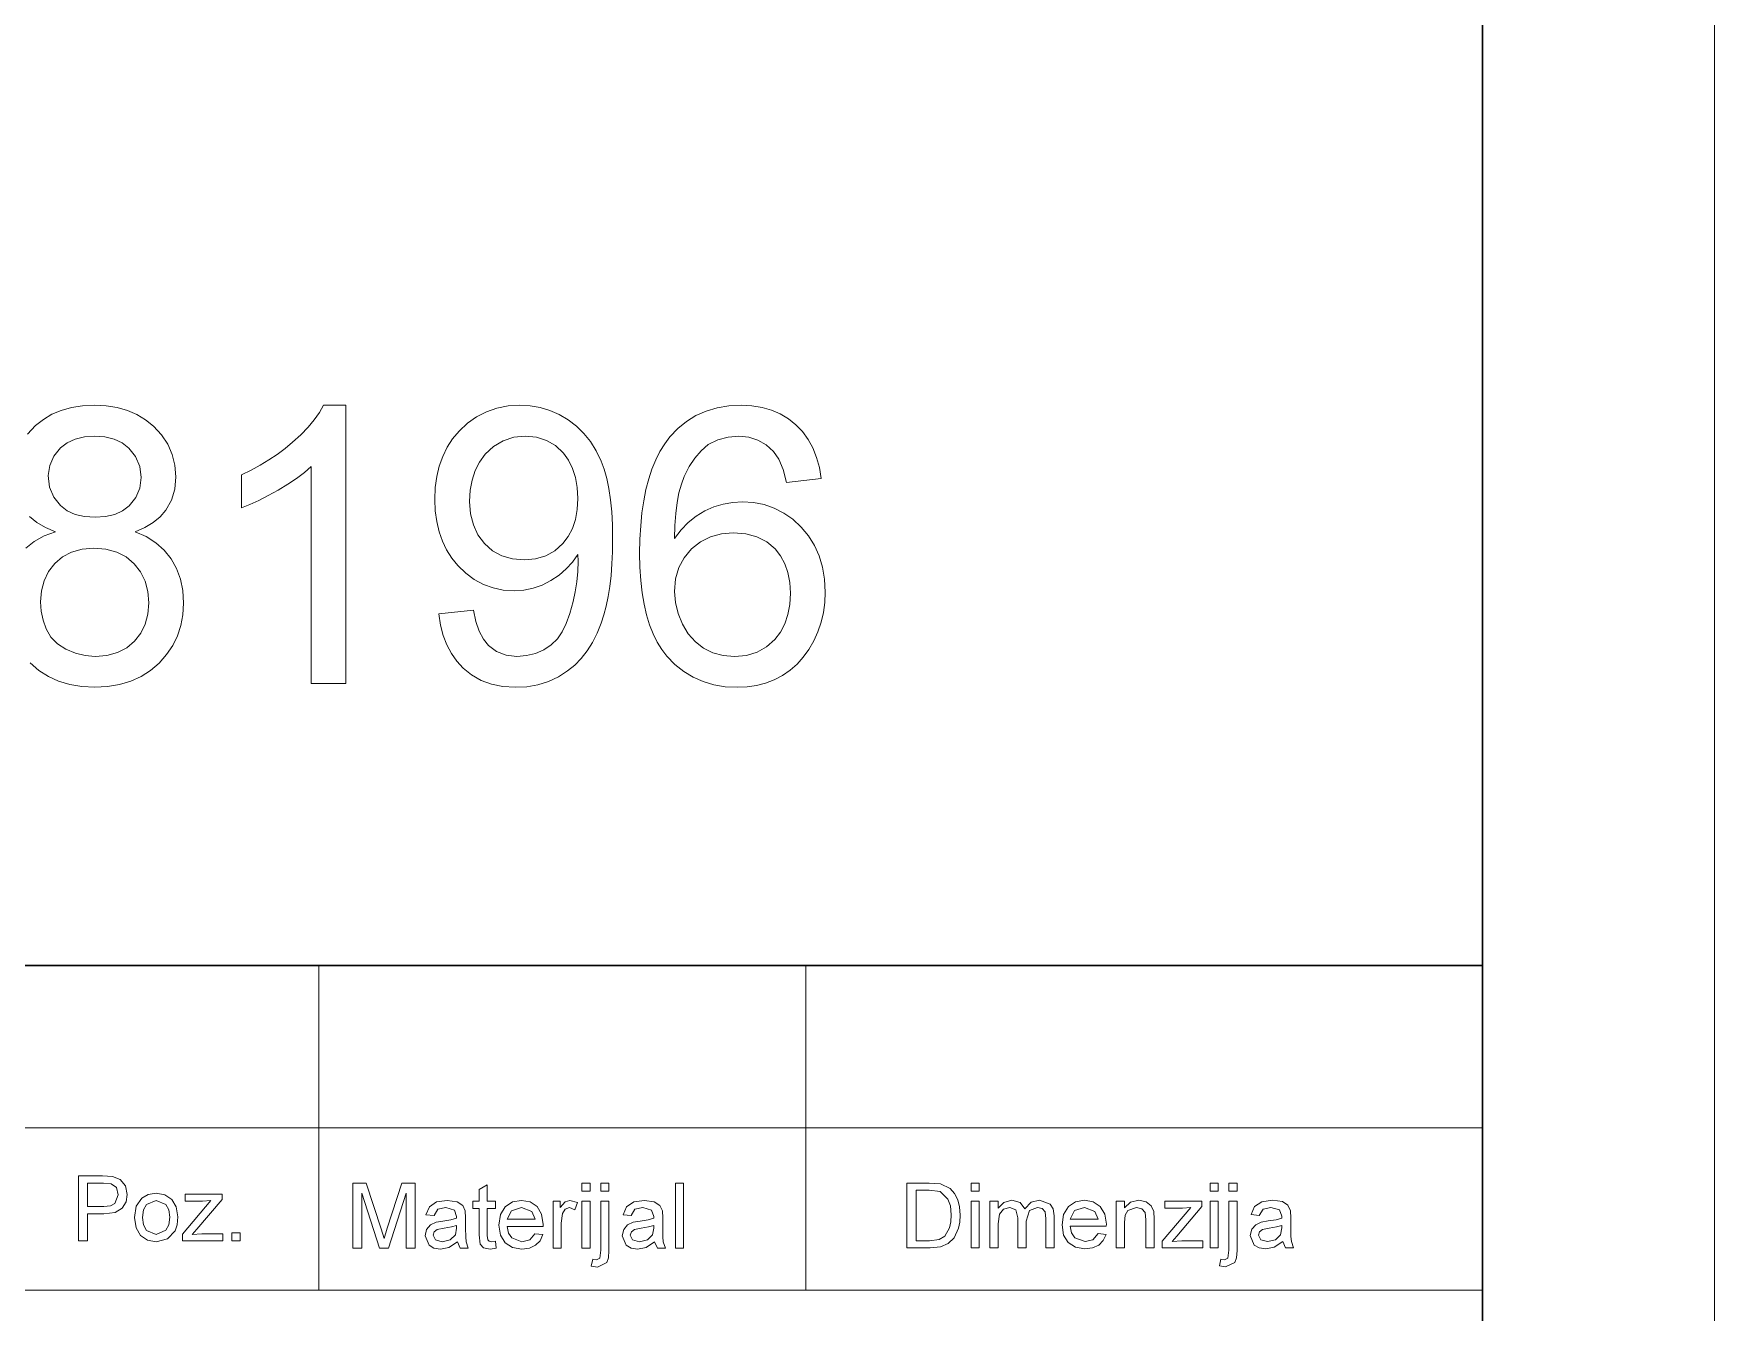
# Model space of a CAD drawing. Extents: x 0 to 297, y 0 to 538.
# Drawn here: x 260.76 to 297, y 32.52 to 60.1 of the extents above; entities that cross this region are included whole.
import ezdxf

# ---------------------------------------------------------------- set-up
doc = ezdxf.new("R2010")
doc.units = 0

msp = doc.modelspace()

# ---------------------------------------------------------------- linework, layer by layer
at = {"color": 7, "lineweight": 13}
for p, q in [((297, 0), (297, 420)), ((142.421, 36.5), (292, 36.5)), ((292, 33), (142.421, 33))]:
    msp.add_line(p, q, dxfattribs=at)
at = {"color": 7, "lineweight": 30}
for p, q in [((292, 5), (292, 415)), ((142.421, 40), (292, 40))]:
    msp.add_line(p, q, dxfattribs=at)
at = {"color": 7, "lineweight": 13, "ltscale": 0.175}
for p, q in [((266.911, 40), (266.911, 33)), ((277.411, 40), (277.411, 33))]:
    msp.add_line(p, q, dxfattribs=at)
at = {"color": 7, "lineweight": 13}
for points in [[(260.633, 51.458), (260.804, 51.642), (260.971, 51.776), (261.155, 51.886), (261.357, 51.971), (261.577, 52.032), (261.814, 52.069), (262.068, 52.081), (262.324, 52.069), (262.562, 52.031), (262.784, 51.969), (262.988, 51.882), (263.175, 51.769), (263.345, 51.632), (263.519, 51.445), (263.654, 51.241), (263.751, 51.022), (263.809, 50.788), (263.828, 50.537), (263.804, 50.275), (263.732, 50.036), (263.61, 49.822), (263.487, 49.678), (263.336, 49.552), (263.156, 49.443), (262.948, 49.352), (263.189, 49.248), (263.399, 49.117), (263.579, 48.958), (263.728, 48.771), (263.845, 48.561), (263.928, 48.332), (263.978, 48.083), (263.995, 47.814), (263.98, 47.565), (263.936, 47.329), (263.863, 47.106), (263.76, 46.898), (263.628, 46.703), (263.467, 46.521), (263.282, 46.361), (263.078, 46.231), (262.856, 46.129), (262.615, 46.056), (262.356, 46.013), (262.078, 45.998), (261.801, 46.013), (261.542, 46.056), (261.301, 46.129), (261.079, 46.231), (260.875, 46.363), (260.69, 46.523)], [(260.593, 48.996), (260.775, 49.146), (260.988, 49.265), (261.23, 49.352), (261.015, 49.444), (260.83, 49.553), (260.675, 49.68)]]:
    msp.add_lwpolyline(points, dxfattribs=at)
for points in [[(267.495, 46.081), (266.745, 46.081), (266.745, 50.757), (266.599, 50.631), (266.432, 50.504), (266.244, 50.378), (266.035, 50.251), (265.821, 50.133), (265.618, 50.03), (265.426, 49.943), (265.245, 49.872), (265.245, 50.581), (265.45, 50.681), (265.647, 50.788), (265.835, 50.901), (266.014, 51.021), (266.184, 51.149), (266.345, 51.282), (266.523, 51.446), (266.678, 51.608), (266.812, 51.768), (266.923, 51.926), (267.012, 52.081), (267.495, 52.081)], [(269.495, 47.581), (270.245, 47.665), (270.297, 47.42), (270.368, 47.211), (270.459, 47.038), (270.569, 46.902), (270.743, 46.77), (270.947, 46.691), (271.181, 46.665), (271.388, 46.681), (271.582, 46.729), (271.763, 46.809), (271.923, 46.915), (272.054, 47.043), (272.157, 47.193), (272.243, 47.373), (272.322, 47.592), (272.395, 47.85), (272.44, 48.06), (272.473, 48.275), (272.493, 48.495), (272.499, 48.721), (272.495, 48.866), (272.379, 48.7), (272.244, 48.55), (272.089, 48.417), (271.915, 48.299), (271.727, 48.204), (271.532, 48.136), (271.329, 48.095), (271.119, 48.081), (270.886, 48.096), (270.666, 48.141), (270.458, 48.217), (270.262, 48.322), (270.079, 48.457), (269.907, 48.623), (269.776, 48.785), (269.665, 48.961), (269.574, 49.15), (269.503, 49.354), (269.452, 49.572), (269.422, 49.804), (269.412, 50.05), (269.422, 50.304), (269.454, 50.544), (269.508, 50.769), (269.583, 50.979), (269.679, 51.175), (269.796, 51.357), (269.935, 51.523), (270.116, 51.694), (270.313, 51.833), (270.524, 51.942), (270.749, 52.019), (270.99, 52.066), (271.245, 52.081), (271.469, 52.069), (271.685, 52.031), (271.893, 51.969), (272.093, 51.881), (272.285, 51.768), (272.464, 51.632), (272.625, 51.475), (272.768, 51.297), (272.893, 51.097), (273, 50.876), (273.065, 50.7), (273.12, 50.503), (273.165, 50.285), (273.2, 50.045), (273.225, 49.785), (273.24, 49.503), (273.245, 49.2), (273.241, 48.922), (273.23, 48.658), (273.211, 48.409), (273.184, 48.174), (273.15, 47.954), (273.108, 47.749), (273.058, 47.558), (273.001, 47.381), (272.913, 47.165), (272.812, 46.966), (272.697, 46.786), (272.57, 46.623), (272.429, 46.478), (272.274, 46.351), (272.075, 46.224), (271.862, 46.125), (271.636, 46.055), (271.396, 46.012), (271.144, 45.998), (270.879, 46.015), (270.634, 46.064), (270.409, 46.148), (270.204, 46.264), (270.02, 46.413), (269.884, 46.561), (269.768, 46.728), (269.671, 46.913), (269.593, 47.117), (269.534, 47.34)], [(277.745, 50.498), (276.995, 50.415), (276.92, 50.692), (276.826, 50.915), (276.714, 51.081), (276.554, 51.227), (276.377, 51.331), (276.182, 51.394), (275.969, 51.415), (275.737, 51.394), (275.515, 51.334), (275.302, 51.232), (275.154, 51.101), (275.019, 50.943), (274.898, 50.757), (274.789, 50.545), (274.727, 50.382), (274.676, 50.195), (274.635, 49.984), (274.605, 49.749), (274.587, 49.489), (274.578, 49.205), (274.72, 49.393), (274.876, 49.556), (275.047, 49.692), (275.233, 49.803), (275.429, 49.888), (275.63, 49.949), (275.835, 49.986), (276.045, 49.998), (276.286, 49.983), (276.515, 49.938), (276.731, 49.862), (276.936, 49.757), (277.128, 49.621), (277.308, 49.455), (277.467, 49.265), (277.597, 49.058), (277.698, 48.833), (277.771, 48.59), (277.814, 48.329), (277.828, 48.051), (277.819, 47.829), (277.789, 47.612), (277.74, 47.402), (277.671, 47.198), (277.582, 47.001), (277.477, 46.815), (277.356, 46.648), (277.221, 46.5), (277.071, 46.369), (276.907, 46.256), (276.73, 46.163), (276.544, 46.091), (276.349, 46.039), (276.145, 46.008), (275.931, 45.998), (275.673, 46.012), (275.428, 46.053), (275.197, 46.122), (274.981, 46.218), (274.778, 46.341), (274.59, 46.492), (274.415, 46.671), (274.304, 46.814), (274.204, 46.974), (274.116, 47.152), (274.04, 47.348), (273.975, 47.561), (273.922, 47.791), (273.881, 48.039), (273.852, 48.304), (273.834, 48.587), (273.828, 48.887), (273.834, 49.193), (273.85, 49.484), (273.877, 49.759), (273.915, 50.019), (273.963, 50.262), (274.023, 50.491), (274.093, 50.704), (274.174, 50.901), (274.265, 51.082), (274.368, 51.248), (274.481, 51.399), (274.652, 51.58), (274.839, 51.733), (275.042, 51.859), (275.261, 51.956), (275.497, 52.026), (275.748, 52.067), (276.016, 52.081), (276.248, 52.07), (276.466, 52.035), (276.67, 51.976), (276.859, 51.894), (277.034, 51.789), (277.194, 51.661), (277.337, 51.512), (277.46, 51.345), (277.562, 51.16), (277.643, 50.957), (277.705, 50.736)], [(261.078, 50.563), (261.107, 50.315), (261.194, 50.1), (261.338, 49.916), (261.482, 49.806), (261.655, 49.727), (261.856, 49.68), (262.086, 49.665), (262.311, 49.68), (262.509, 49.727), (262.679, 49.805), (262.821, 49.914), (262.964, 50.093), (263.05, 50.296), (263.078, 50.524), (263.049, 50.762), (262.96, 50.974), (262.813, 51.158), (262.667, 51.27), (262.496, 51.351), (262.3, 51.399), (262.078, 51.415), (261.855, 51.399), (261.658, 51.352), (261.487, 51.273), (261.342, 51.163), (261.196, 50.985), (261.108, 50.785)], [(272.495, 50.067), (272.483, 50.305), (272.445, 50.522), (272.383, 50.719), (272.296, 50.895), (272.183, 51.051), (272.015, 51.21), (271.822, 51.324), (271.605, 51.392), (271.362, 51.415), (271.112, 51.39), (270.884, 51.317), (270.68, 51.194), (270.5, 51.023), (270.378, 50.857), (270.283, 50.672), (270.216, 50.469), (270.175, 50.247), (270.162, 50.007), (270.182, 49.74), (270.242, 49.5), (270.342, 49.286), (270.481, 49.098), (270.655, 48.945), (270.857, 48.835), (271.086, 48.77), (271.343, 48.748), (271.584, 48.77), (271.802, 48.835), (271.998, 48.945), (272.171, 49.098), (272.288, 49.248), (272.378, 49.421), (272.443, 49.614), (272.482, 49.83)], [(274.578, 48.068), (274.598, 47.824), (274.655, 47.588), (274.75, 47.358), (274.877, 47.15), (275.029, 46.978), (275.207, 46.842), (275.409, 46.743), (275.631, 46.684), (275.874, 46.665), (276.129, 46.688), (276.359, 46.756), (276.564, 46.871), (276.744, 47.031), (276.864, 47.188), (276.958, 47.367), (277.025, 47.566), (277.065, 47.786), (277.078, 48.028), (277.065, 48.26), (277.026, 48.471), (276.96, 48.662), (276.867, 48.833), (276.748, 48.982), (276.568, 49.135), (276.357, 49.244), (276.116, 49.31), (275.844, 49.331), (275.59, 49.31), (275.355, 49.244), (275.141, 49.135), (274.947, 48.982), (274.786, 48.794), (274.671, 48.579), (274.602, 48.337)], [(260.912, 47.843), (260.925, 47.644), (260.966, 47.449), (261.034, 47.258), (261.135, 47.083), (261.276, 46.937), (261.457, 46.82), (261.661, 46.734), (261.871, 46.682), (262.085, 46.665), (262.343, 46.685), (262.571, 46.746), (262.769, 46.848), (262.938, 46.991), (263.072, 47.165), (263.168, 47.361), (263.226, 47.579), (263.245, 47.82), (263.225, 48.064), (263.166, 48.286), (263.067, 48.486), (262.928, 48.664), (262.755, 48.81), (262.553, 48.914), (262.321, 48.977), (262.06, 48.998), (261.806, 48.977), (261.581, 48.915), (261.384, 48.812), (261.217, 48.668), (261.084, 48.493), (260.988, 48.297), (260.931, 48.08)], [(261.731, 34.06), (261.731, 35.46), (262.25, 35.46), (262.46, 35.447), (262.629, 35.383), (262.74, 35.25), (262.781, 35.062), (262.754, 34.9), (262.671, 34.765), (262.517, 34.674), (262.274, 34.643), (261.926, 34.643), (261.926, 34.06)], [(261.926, 34.799), (262.272, 34.799), (262.418, 34.816), (262.515, 34.867), (262.587, 35.057), (262.545, 35.209), (262.433, 35.292), (262.268, 35.305), (261.926, 35.305)], [(267.645, 33.905), (267.645, 35.305), (267.934, 35.305), (268.252, 34.32), (268.316, 34.113), (268.386, 34.337), (268.701, 35.305), (268.987, 35.305), (268.987, 33.905), (268.792, 33.905), (268.792, 35.091), (268.412, 33.905), (268.217, 33.905), (267.84, 35.091), (267.84, 33.905)], [(270.717, 34.051), (270.737, 33.9), (270.607, 33.885), (270.461, 33.914), (270.389, 33.991), (270.367, 34.189), (270.367, 34.76), (270.231, 34.76), (270.231, 34.916), (270.367, 34.916), (270.367, 35.166), (270.542, 35.268), (270.542, 34.916), (270.717, 34.916), (270.717, 34.76), (270.542, 34.76), (270.542, 34.179), (270.552, 34.086), (270.581, 34.053), (270.641, 34.041)], [(272.584, 35.13), (272.584, 35.305), (272.759, 35.305), (272.759, 35.13)], [(272.992, 35.13), (272.992, 35.305), (273.167, 35.305), (273.167, 35.13)], [(274.598, 33.905), (274.598, 35.305), (274.773, 35.305), (274.773, 33.905)], [(279.592, 33.908), (279.592, 35.308), (280.07, 35.308), (280.317, 35.288), (280.521, 35.188), (280.617, 35.081), (280.685, 34.948), (280.726, 34.792), (280.74, 34.616), (280.73, 34.465), (280.703, 34.333), (280.608, 34.129), (280.482, 34.002), (280.316, 33.932), (280.093, 33.908)], [(279.787, 34.064), (280.077, 34.064), (280.288, 34.09), (280.41, 34.164), (280.51, 34.344), (280.536, 34.469), (280.545, 34.619), (280.528, 34.816), (280.475, 34.962), (280.305, 35.123), (280.072, 35.152), (279.787, 35.152)], [(280.973, 35.133), (280.973, 35.308), (281.148, 35.308), (281.148, 35.133)], [(286.126, 35.133), (286.126, 35.308), (286.301, 35.308), (286.301, 35.133)], [(286.534, 35.133), (286.534, 35.308), (286.709, 35.308), (286.709, 35.133)], [(262.937, 34.566), (262.975, 34.809), (263.091, 34.979), (263.233, 35.063), (263.404, 35.091), (263.591, 35.057), (263.74, 34.955), (263.838, 34.793), (263.87, 34.58), (263.856, 34.407), (263.813, 34.275), (263.645, 34.102), (263.404, 34.041), (263.215, 34.074), (263.066, 34.176), (262.969, 34.341)], [(263.112, 34.566), (263.133, 34.404), (263.195, 34.288), (263.404, 34.196), (263.612, 34.289), (263.675, 34.406), (263.695, 34.571), (263.674, 34.729), (263.612, 34.843), (263.404, 34.935), (263.195, 34.843), (263.133, 34.728)], [(263.968, 34.06), (263.968, 34.207), (264.582, 34.935), (264.405, 34.916), (264.026, 34.916), (264.026, 35.071), (264.823, 35.071), (264.823, 34.955), (264.283, 34.315), (264.183, 34.196), (264.391, 34.216), (264.843, 34.216), (264.843, 34.06)], [(269.901, 34.041), (269.717, 33.921), (269.534, 33.885), (269.392, 33.906), (269.287, 33.966), (269.201, 34.173), (269.233, 34.308), (269.319, 34.406), (269.438, 34.462), (269.585, 34.488), (269.759, 34.515), (269.88, 34.547), (269.881, 34.588), (269.835, 34.726), (269.648, 34.78), (269.477, 34.741), (269.395, 34.605), (269.22, 34.624), (269.296, 34.798), (269.449, 34.9), (269.681, 34.935), (269.893, 34.905), (270.013, 34.827), (270.067, 34.709), (270.076, 34.556), (270.076, 34.338), (270.079, 34.15), (270.087, 34.041), (270.134, 33.905), (269.959, 33.905)], [(271.571, 34.216), (271.742, 34.197), (271.681, 34.065), (271.584, 33.967), (271.452, 33.906), (271.288, 33.885), (271.084, 33.919), (270.928, 34.021), (270.828, 34.184), (270.795, 34.402), (270.829, 34.627), (270.929, 34.795), (271.084, 34.9), (271.278, 34.935), (271.466, 34.901), (271.617, 34.799), (271.715, 34.636), (271.748, 34.416), (271.747, 34.372), (270.97, 34.372), (271, 34.23), (271.069, 34.126), (271.291, 34.041), (271.46, 34.083)], [(271.962, 33.905), (271.962, 34.916), (272.117, 34.916), (272.117, 34.781), (272.219, 34.905), (272.322, 34.935), (272.487, 34.887), (272.431, 34.731), (272.315, 34.78), (272.223, 34.745), (272.164, 34.65), (272.137, 34.445), (272.137, 33.905)], [(272.584, 33.905), (272.584, 34.916), (272.759, 34.916), (272.759, 33.905)], [(272.786, 33.515), (272.818, 33.665), (272.895, 33.652), (272.968, 33.687), (272.992, 33.859), (272.992, 34.916), (273.167, 34.916), (273.167, 33.851), (273.155, 33.693), (273.12, 33.592), (272.918, 33.497)], [(274.151, 34.041), (273.967, 33.921), (273.785, 33.885), (273.643, 33.906), (273.538, 33.966), (273.451, 34.173), (273.484, 34.308), (273.569, 34.406), (273.688, 34.462), (273.836, 34.488), (274.01, 34.515), (274.131, 34.547), (274.132, 34.588), (274.085, 34.726), (273.898, 34.78), (273.727, 34.741), (273.646, 34.605), (273.471, 34.624), (273.547, 34.798), (273.699, 34.9), (273.931, 34.935), (274.144, 34.905), (274.264, 34.827), (274.318, 34.709), (274.326, 34.556), (274.326, 34.338), (274.329, 34.15), (274.338, 34.041), (274.384, 33.905), (274.21, 33.905)], [(280.973, 33.908), (280.973, 34.919), (281.148, 34.919), (281.148, 33.908)], [(281.381, 33.908), (281.381, 34.919), (281.556, 34.919), (281.556, 34.767), (281.679, 34.891), (281.854, 34.939), (282.033, 34.89), (282.132, 34.755), (282.271, 34.893), (282.447, 34.939), (282.68, 34.855), (282.741, 34.75), (282.762, 34.6), (282.762, 33.908), (282.587, 33.908), (282.587, 34.538), (282.57, 34.684), (282.51, 34.756), (282.407, 34.783), (282.23, 34.713), (282.159, 34.489), (282.159, 33.908), (281.984, 33.908), (281.984, 34.557), (281.942, 34.727), (281.806, 34.783), (281.673, 34.745), (281.584, 34.635), (281.556, 34.426), (281.556, 33.908)], [(283.713, 34.219), (283.884, 34.2), (283.823, 34.068), (283.725, 33.97), (283.593, 33.909), (283.429, 33.889), (283.226, 33.923), (283.07, 34.024), (282.97, 34.187), (282.937, 34.405), (282.97, 34.63), (283.071, 34.799), (283.225, 34.904), (283.42, 34.939), (283.608, 34.905), (283.758, 34.802), (283.857, 34.639), (283.89, 34.42), (283.889, 34.375), (283.112, 34.375), (283.142, 34.233), (283.211, 34.129), (283.433, 34.044), (283.602, 34.086)], [(284.104, 33.908), (284.104, 34.919), (284.279, 34.919), (284.279, 34.776), (284.41, 34.898), (284.588, 34.939), (284.75, 34.906), (284.86, 34.82), (284.911, 34.694), (284.92, 34.528), (284.92, 33.908), (284.745, 33.908), (284.745, 34.516), (284.726, 34.671), (284.657, 34.752), (284.54, 34.783), (284.356, 34.714), (284.298, 34.615), (284.279, 34.454), (284.279, 33.908)], [(285.095, 33.908), (285.095, 34.054), (285.71, 34.783), (285.532, 34.764), (285.154, 34.764), (285.154, 34.919), (285.951, 34.919), (285.951, 34.803), (285.411, 34.163), (285.31, 34.044), (285.519, 34.064), (285.97, 34.064), (285.97, 33.908)], [(286.126, 33.908), (286.126, 34.919), (286.301, 34.919), (286.301, 33.908)], [(286.328, 33.519), (286.36, 33.669), (286.436, 33.655), (286.51, 33.69), (286.534, 33.862), (286.534, 34.919), (286.709, 34.919), (286.709, 33.854), (286.697, 33.696), (286.661, 33.595), (286.46, 33.5)], [(287.693, 34.044), (287.509, 33.924), (287.326, 33.889), (287.184, 33.909), (287.079, 33.97), (286.993, 34.177), (287.026, 34.312), (287.111, 34.409), (287.23, 34.466), (287.377, 34.491), (287.551, 34.518), (287.673, 34.55), (287.673, 34.591), (287.627, 34.729), (287.44, 34.783), (287.269, 34.744), (287.187, 34.608), (287.012, 34.627), (287.088, 34.801), (287.241, 34.903), (287.473, 34.939), (287.685, 34.908), (287.805, 34.83), (287.859, 34.712), (287.868, 34.559), (287.868, 34.342), (287.871, 34.153), (287.88, 34.044), (287.926, 33.908), (287.751, 33.908)], [(270.97, 34.527), (271.573, 34.527), (271.504, 34.694), (271.277, 34.78), (271.065, 34.711)], [(283.112, 34.53), (283.715, 34.53), (283.645, 34.697), (283.419, 34.783), (283.207, 34.714)], [(265.037, 34.06), (265.037, 34.235), (265.212, 34.235), (265.212, 34.06)], [(269.881, 34.391), (269.768, 34.36), (269.61, 34.334), (269.464, 34.303), (269.399, 34.254), (269.376, 34.182), (269.426, 34.081), (269.573, 34.041), (269.744, 34.082), (269.854, 34.189), (269.88, 34.337)], [(274.132, 34.391), (274.019, 34.36), (273.86, 34.334), (273.715, 34.303), (273.649, 34.254), (273.626, 34.182), (273.676, 34.081), (273.824, 34.041), (273.994, 34.082), (274.104, 34.189), (274.131, 34.337)], [(287.673, 34.394), (287.56, 34.363), (287.402, 34.337), (287.257, 34.307), (287.191, 34.257), (287.168, 34.185), (287.218, 34.085), (287.365, 34.044), (287.536, 34.086), (287.646, 34.192), (287.673, 34.34)]]:
    msp.add_lwpolyline(points, close=True, dxfattribs=at)

doc.saveas('drawing.dxf')
